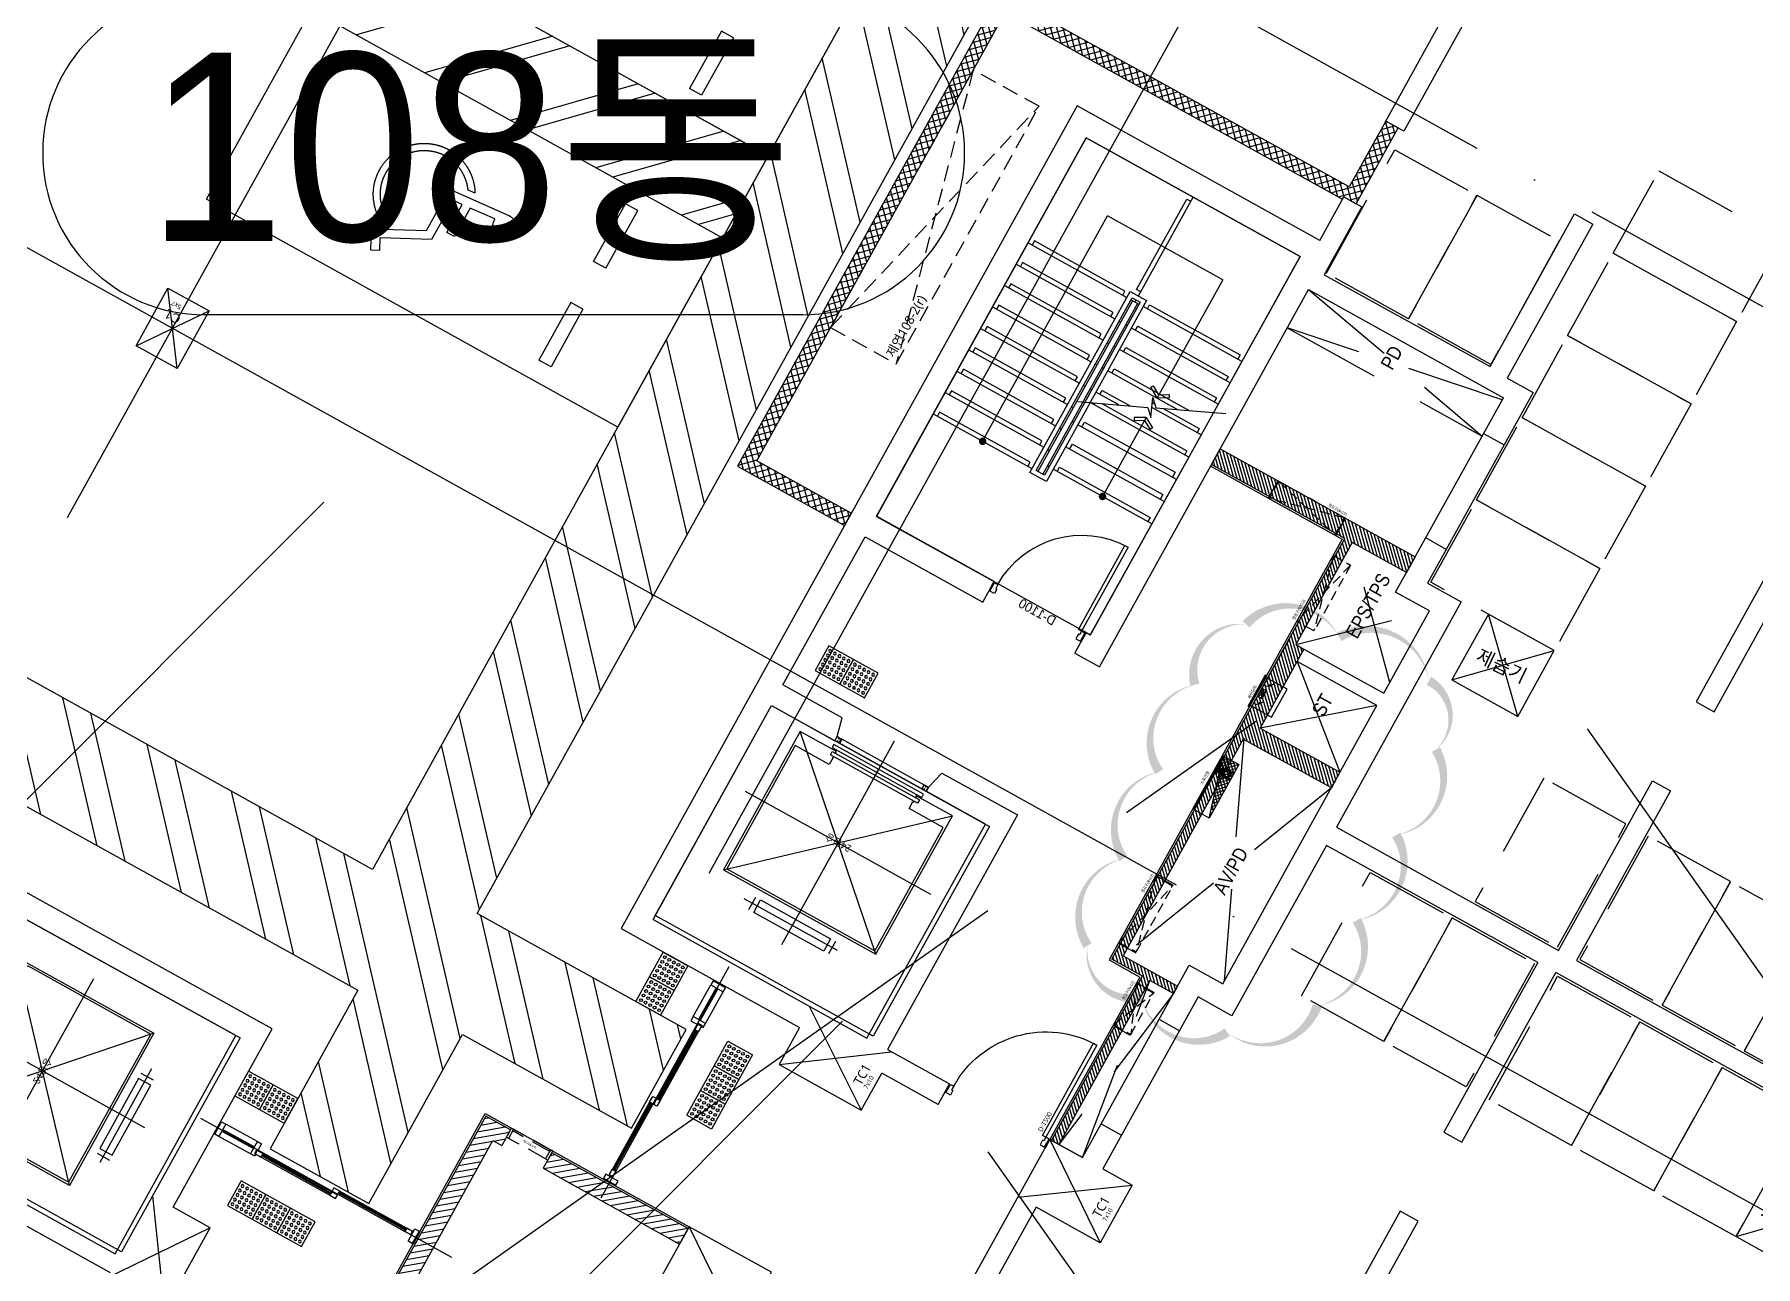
# Model space of a CAD drawing. Header units: millimetres. Extents: x -21000 to 567700, y 435000 to 850800.
# Drawn here: x 281135 to 299436, y 565838 to 578936 of the extents above; entities that cross this region are included whole.
import ezdxf
from ezdxf.enums import TextEntityAlignment as Align
from ezdxf.xclip import XClip

# ---------------------------------------------------------------- set-up
doc = ezdxf.new("R2010")
doc.units = ezdxf.units.MM
doc.header["$LTSCALE"] = 700
doc.header["$XCLIPFRAME"] = 2
for name, pattern in [('AB_Pbase$0$AB_Pbase$0$HID', [2.3, 1.5, -0.8]), ('AB_Pbase$0$CEN', [62, 60, -1, 0, -1]), ('AB_Pbase$0$CENTER2', [1.125, 0.75, -0.125, 0.125, -0.125]), ('AB_Pbase$0$HID', [2.3, 1.5, -0.8]), ('AB_Pbase$0$HIDDEN1', [0.375, 0.25, -0.125]), ('AB_Pbase$0$주차장기둥$0$CEN', [62, 60, -1, 0, -1]), ('AUDIT_D_190513103822-5', [2.3, 1.5, -0.8]), ('HIDDEN', [9.525, 6.35, -3.175])]:
    doc.linetypes.add(name, pattern=pattern)
doc.layers.get('0').update_dxf_attribs({"color": 2})
doc.layers.get('Defpoints').update_dxf_attribs({"color": 171})
for name, color, linetype, plot in [('2001 수정', 151, 'Continuous', False), ('AB_Pbase$0$@지하주차장제외할면적', 210, 'Continuous', False), ('AB_Pbase$0$AB_Pbase_지붕층_구조도void$0$DEF_TEXT', 221, 'Continuous', False), ('AB_Pbase$0$CON-108-B2F$0$DEFPOINT', 247, 'Continuous', False), ('AB_Pbase$0$Defponts', 161, 'Continuous', False), ('AB_Pbase$0$주차장기둥$0$DEFPOINT', 247, 'Continuous', False)]:
    doc.layers.add(name, color=color, linetype=linetype, plot=plot)
for name, color, linetype in [('AB_Pbase$0$AB_Pbase$0$2.제연덕트..', 15, 'Continuous'), ('AB_Pbase$0$AB_Pbase$0$4.H', 140, 'Continuous'), ('AB_Pbase$0$AB_Pbase$0$WIN1', 1, 'Continuous'), ('AB_Pbase$0$CEN', 1, 'AB_Pbase$0$CEN'), ('AB_Pbase$0$da-open hid', 8, 'AB_Pbase$0$HIDDEN1'), ('AB_Pbase$0$ELE4', 4, 'Continuous'), ('AB_Pbase$0$ELE6', 6, 'Continuous'), ('AB_Pbase$0$ELE8', 8, 'Continuous'), ('AB_Pbase$0$ELE9', 9, 'Continuous'), ('AB_Pbase$0$elev', 6, 'Continuous'), ('AB_Pbase$0$FIN', 6, 'Continuous'), ('AB_Pbase$0$HAT-BR', 5, 'Continuous'), ('AB_Pbase$0$LEAD', 7, 'Continuous'), ('AB_Pbase$0$void', 1, 'AB_Pbase$0$HID'), ('AB_Pbase$0$VOID2', 9, 'AB_Pbase$0$CENTER2'), ('AB_Pbase$0$W3', 6, 'Continuous'), ('AB_Pbase$0$WAL', 3, 'Continuous'), ('AB_Pbase$0$WID', 4, 'Continuous'), ('AB_Pbase$0$WIN', 4, 'Continuous'), ('AB_Pbase$0$WIN1', 1, 'Continuous'), ('AB_Pbase$0$경량벽체 세대창고', 4, 'HIDDEN'), ('AB_Pbase$0$경량벽체 세대창고 모듈', 4, 'HIDDEN'), ('AB_Pbase$0$설비사이즈', 4, 'AUDIT_D_190513103822-5'), ('AB_Pbase$0$점자블럭', 5, 'Continuous'), ('AB_Pbase$0$제습기(세대창고)', 6, 'Continuous'), ('AB_Pbase$0$주차-장애인', 8, 'Continuous'), ('AB_Pbase$0$주차장기둥$0$CEN_P', 244, 'AB_Pbase$0$주차장기둥$0$CEN'), ('MAK2', 7, 'Continuous'), ('TEX', 3, 'Continuous')]:
    doc.layers.add(name, color=color, linetype=linetype)
doc.styles.add('AB_Pbase$0$AB_Pbase$0$CO_106-1$0$돋움', font='', dxfattribs={"width": 0.9})
doc.styles.add('AB_Pbase$0$AB_Pbase_지붕층_구조도void$0$맑은 고딕', font='malgun.ttf')
doc.styles.add('AB_Pbase$0$CON-108-B2F$0$맑은고딕', font='malgun.ttf')
doc.styles.add('AB_Pbase$0$돋움', font='')
doc.styles.add('AB_Pbase$0$맑은 고딕', font='')
doc.styles.add('AB_Pbase$0$맑은고딕', font='malgun.ttf')
doc.styles.add('AB_Pbase$0$주차장기둥$0$맑은 고딕', font='')
doc.styles.add('울릉도L', font='')
doc.styles.get('AB_Pbase$0$AB_Pbase$0$CO_106-1$0$돋움').set_extended_font_data('Dotum')
doc.styles.get('AB_Pbase$0$돋움').set_extended_font_data('Dotum')
doc.styles.get('AB_Pbase$0$맑은 고딕').set_extended_font_data('Dotum')
doc.styles.get('AB_Pbase$0$주차장기둥$0$맑은 고딕').set_extended_font_data('Dotum')
doc.styles.get('울릉도L').set_extended_font_data('Dotum')

# ---------------------------------------------------------------- blocks, each defined once
blk = doc.blocks.new('동번호0611')
at = {"layer": 'TEX', "color": 1, "ltscale": 600}
blk.add_line((200777, -135040), (194416, -135040), dxfattribs=at)
for centre, start, end in [((194416, -133319), 90, 270), ((200777, -133319), 270, 90)]:
    blk.add_arc(centre, 1721, start, end, dxfattribs=at)
at = {"layer": 'TEX', "ltscale": 600, "style": '울릉도L'}
blk.add_text('108동', height=2000, dxfattribs=at).set_placement((197246, -133289), align=Align.MIDDLE)
blk = doc.blocks.new('AB_Pbase$0$Door_s_1300', base_point=(595997, -11083))
at = {"layer": 'AB_Pbase$0$Defponts'}
for p, q in [((595987, -11083), (595987, -10983)), ((597207, -11083), (597207, -10983))]:
    blk.add_line(p, q, dxfattribs=at)
at = {"layer": 'AB_Pbase$0$WIN'}
for points in [[(596037, -10983), (596077, -10983), (596077, -9863), (596037, -9863)], [(596052, -11028), (596052, -11083), (595997, -11083), (595997, -10983), (596037, -10983), (596037, -11028)], [(597142, -11028), (597142, -11083), (597197, -11083), (597197, -10983), (597157, -10983), (597157, -11028)]]:
    blk.add_lwpolyline(points, close=True, dxfattribs=at)
at = {"layer": 'AB_Pbase$0$WIN1'}
blk.add_arc((596037, -10983), 1120, 0, 90, dxfattribs=at)
at = {"layer": 'AB_Pbase$0$Defponts', "style": 'AB_Pbase$0$돋움'}
blk.add_text('D-1200', height=50, rotation=90, dxfattribs=at).set_placement((596124, -10844), align=Align.MIDDLE)
blk = doc.blocks.new('AB_Pbase$0$점자블럭')
at = {"layer": 'AB_Pbase$0$점자블럭', "extrusion": (0, 0, -1)}
blk.add_lwpolyline([(0, 0), (300, 0), (300, 300), (0, 300)], close=True, dxfattribs=at)
at = {"layer": 'AB_Pbase$0$점자블럭', "color": 250}
for centre in [(-260, 260), (-260, 205), (-205, 260), (-205, 205), (-150, 260), (-150, 205), (-95, 260), (-95, 205), (-40, 260), (-40, 205), (-260, 150), (-260, 95), (-260, 40), (-205, 150), (-205, 95), (-205, 40), (-150, 150), (-150, 95), (-150, 40), (-95, 150), (-95, 95), (-95, 40), (-40, 150), (-40, 95), (-40, 40)]:
    blk.add_circle(centre, 15, dxfattribs=at)
blk = doc.blocks.new('AB_Pbase$0$자동문 24', base_point=(261519, 88963))
at = {"layer": 'AB_Pbase$0$Defponts'}
for p, q in [((259617, 88218), (259617, 88068)), ((262037, 88218), (262037, 88068)), ((262037, 88218), (262037, 88068))]:
    blk.add_line(p, q, dxfattribs=at)
at = {"layer": 'AB_Pbase$0$ELE9'}
for p, q in [((260062, 88218), (259677, 88218)), ((260062, 88068), (259677, 88068)), ((260177, 88133), (261012, 88133)), ((260177, 88093), (261012, 88093)), ((261082, 88183), (261897, 88183)), ((261082, 88143), (261897, 88143))]:
    blk.add_line(p, q, dxfattribs=at)
at = {"layer": 'AB_Pbase$0$WIN'}
for p, q in [((259677, 88153), (260062, 88153)), ((259677, 88133), (260062, 88133)), ((261012, 88119), (260177, 88119)), ((261012, 88107), (260177, 88107)), ((261012, 88106), (261012, 88125)), ((261082, 88151), (261082, 88170)), ((261897, 88169), (261082, 88169)), ((261897, 88157), (261082, 88157)), ((261897, 88151), (261897, 88170))]:
    blk.add_line(p, q, dxfattribs=at)
for points in [[(259677, 88068), (259627, 88068), (259627, 88218), (259677, 88218)], [(260112, 88138), (260097, 88138), (260097, 88088), (260112, 88088), (260112, 88068), (260062, 88068), (260062, 88218), (260112, 88218)], [(261977, 88218), (262027, 88218), (262027, 88068), (261977, 88068)], [(261012, 88093), (261082, 88093), (261082, 88133), (261012, 88133)], [(261897, 88143), (261967, 88143), (261967, 88183), (261897, 88183)]]:
    blk.add_lwpolyline(points, close=True, dxfattribs=at)
for points in [[(260177, 88093), (260177, 88133), (260107, 88133), (260107, 88093), (260177, 88093)], [(261082, 88143), (261082, 88183), (261012, 88183), (261012, 88143), (261082, 88143)]]:
    blk.add_lwpolyline(points, dxfattribs=at)
at = {"layer": 'AB_Pbase$0$점자블럭', "xscale": -1.000000000000001, "rotation": 179.9999999831855}
for p in [(259917, 88828), (260217, 88828), (260412, 87768), (260712, 87768), (261012, 87768)]:
    blk.add_blockref('AB_Pbase$0$점자블럭', p, dxfattribs=at)
blk = doc.blocks.new('AB_Pbase$0$CON-108-B2F')
for p, q in [((250, -250), (250, 9750)), ((-2850, 2850), (-2850, 0)), ((-2600, 0), (-2600, 2600)), ((0, 2600), (0, 0)), ((0, 0), (-2600, 0)), ((12980, -2980), (2980, -2980)), ((2980, -2980), (2980, -5150)), ((12980, -5930), (12980, -2980)), ((3230, -3230), (3230, -5830)), ((3230, -3230), (5830, -3230)), ((5830, -3230), (5830, -4000)), ((6080, -3950), (6080, -3230)), ((6080, -3230), (7880, -3230)), ((7880, -3230), (7880, -4660)), ((8130, -3230), (12730, -3230)), ((8130, -4660), (8130, -3230)), ((12730, -3230), (12730, -5830)), ((5830, -4000), (5880, -4000)), ((5880, -4000), (6080, -3950)), ((7880, -4660), (8130, -4660)), ((5830, -5830), (5830, -5110)), ((5830, -5110), (5880, -5110)), ((5880, -5110), (6080, -5160)), ((6080, -5160), (6080, -6080)), ((3230, -5830), (5830, -5830)), ((7880, -5780), (7880, -6080)), ((7880, -5780), (8130, -5780)), ((8130, -5780), (8130, -5830)), ((12730, -5830), (8130, -5830)), ((12980, -5930), (13510, -5930)), ((13510, -5930), (13510, -6150)), ((2980, -6835), (2980, -6150)), ((6080, -6080), (3230, -6080)), ((3230, -6080), (3230, -6835)), ((7880, -6080), (12465, -6080)), ((12465, -6080), (12465, -8450)), ((13510, -6150), (12685, -6150)), ((12685, -6150), (12685, -8165)), ((2980, -6835), (3230, -6835)), ((8950, -8860), (8950, -7890)), ((8950, -7890), (9100, -7890)), ((9100, -7890), (9100, -8860)), ((1190, -8055), (3230, -8055)), ((3230, -8450), (3230, -8055)), ((12685, -8165), (14540, -8165)), ((14540, -8165), (14540, -8385)), ((2530, -8275), (1190, -8275)), ((14540, -8385), (12665, -8385)), ((12665, -8385), (12665, -8700)), ((3230, -8450), (5570, -8450)), ((5570, -8450), (5570, -8860)), ((10100, -8860), (10100, -8450)), ((10100, -8450), (12465, -8450)), ((5320, -9110), (5320, -8700)), ((12665, -8700), (10350, -8700)), ((10350, -8700), (10350, -9110)), ((5570, -8860), (8950, -8860)), ((9100, -8860), (10100, -8860)), ((7390, -9110), (5320, -9110)), ((7390, -11680), (7390, -9110)), ((7610, -9110), (7610, -11810)), ((10350, -9110), (7610, -9110)), ((7390, -11680), (5330, -11680)), ((5330, -11680), (5330, -11900)), ((7610, -11810), (9670, -11810)), ((9670, -11810), (9670, -12030)), ((5330, -11900), (7390, -11900)), ((7390, -15960), (7390, -11900)), ((7610, -12030), (7610, -15960)), ((9670, -12030), (7610, -12030))]:
    blk.add_line(p, q)
at = {"color": 4}
blk.add_line((3230, -8055), (3230, -8450), dxfattribs=at)
for points in [[(-3565, -250), (-2920, -250), (-2920, -700), (-1920, -700), (-1920, -250), (250, -250)], [(2980, -5150), (2530, -5150), (2530, -6150), (2980, -6150)], [(5320, -8700), (3230, -8700), (3230, -9055), (2530, -9055), (2530, -8275)]]:
    blk.add_lwpolyline(points)
for points in [[(-140, -5150), (-140, -6150), (560, -6150), (560, -5150)], [(14430, -5930), (15780, -5930), (15780, -6150), (14430, -6150)], [(4370, -11680), (2490, -11680), (2490, -11900), (4370, -11900)], [(10630, -12030), (12510, -12030), (12510, -11810), (10630, -11810)]]:
    blk.add_lwpolyline(points, close=True)
at = {"layer": 'AB_Pbase$0$CON-108-B2F$0$DEFPOINT', "color": 190}
for p, q in [((-1920, 0), (-2920, -700)), ((-1920, -700), (-2920, 0)), ((560, -5150), (-140, -6150)), ((3230, -5130), (2530, -6150)), ((2530, -5150), (3230, -6130)), ((2530, -8055), (3230, -9055)), ((3230, -8055), (2530, -9055)), ((3640, -8450), (3640, -8700)), ((4910, -8450), (4910, -8700)), ((10760, -8700), (10760, -8450)), ((12030, -8450), (12030, -8700))]:
    blk.add_line(p, q, dxfattribs=at)
at = {"layer": 'AB_Pbase$0$CON-108-B2F$0$DEFPOINT', "color": 6, "style": 'AB_Pbase$0$CON-108-B2F$0$맑은고딕'}
for s, height, p in [('TC1', 100, (2753, -6024, 0)), ('7x10', 50, (2753, -6100, 0)), ('TC1', 100, (2753, -8929, 0)), ('7x10', 50, (2753, -9005, 0))]:
    blk.add_text(s, height=height, rotation=360, dxfattribs=at).set_placement(p)
blk = doc.blocks.new('AB_Pbase$0$CON-108-B1F')
at = {"rotation": 359.9999999999997}
blk.add_blockref('AB_Pbase$0$CON-108-B2F', (0, 0), dxfattribs=at)
blk = doc.blocks.new('AB_Pbase$0$지하1층 동골조')
at = {"rotation": 60.99999813639858}
blk.add_blockref('AB_Pbase$0$CON-108-B1F', (136377, -71696), dxfattribs=at)
blk = doc.blocks.new('AB_Pbase$0$세대창고')
at = {"layer": 'AB_Pbase$0$경량벽체 세대창고', "ltscale": 0.2}
blk.add_lwpolyline([(-290837, 78445), (-291837, 78445), (-291837, 79945), (-290837, 79945)], close=True, dxfattribs=at)
blk = doc.blocks.new('AB_Pbase$0$제습기(세대창고)')
at = {"layer": 'AB_Pbase$0$제습기(세대창고)', "color": 6, "ltscale": 0.2}
for p, q in [((0, 0), (800, 800)), ((0, 800), (800, 0))]:
    blk.add_line(p, q, dxfattribs=at)
blk.add_lwpolyline([(0, 0), (800, 0), (800, 800), (0, 800)], close=True, dxfattribs=at)
at = {"layer": 'AB_Pbase$0$Defponts', "ltscale": 0.2, "style": 'AB_Pbase$0$돋움'}
blk.add_text('제습기', height=150, rotation=273.209, dxfattribs=at).set_placement((298, 688))
blk = doc.blocks.new('AB_Pbase$0$0228_REV.')
at = {"layer": 'AB_Pbase$0$경량벽체 세대창고 모듈'}
for p, rotation in [((282614, 680405), 150.9999981368451), ((712685, 686183), 60.99999813684537), ((283488, 679920), 150.9999981368451), ((712200, 685309), 60.99999813684537), ((711715, 684434), 60.99999813684537), ((711230, 683560), 60.99999813684537), ((710746, 682685), 60.99999813684537), ((715180, 251706), 331.0000000375007), ((716055, 251222), 331.0000000375007), ((717175, 250601), 331.0000000375007), ((718049, 250116), 331.0000000375007), ((718924, 249631), 331.0000000375007)]:
    blk.add_blockref('AB_Pbase$0$세대창고', p, dxfattribs=dict(at, rotation=rotation))
at = {"layer": 'AB_Pbase$0$경량벽체 세대창고 모듈', "xscale": -1.000000000000001, "rotation": 150.9999962353246}
for p in [(793816, 391238), (794927, 390623), (795802, 390138), (796676, 389653)]:
    blk.add_blockref('AB_Pbase$0$세대창고', p, dxfattribs=at)
at = {"layer": 'AB_Pbase$0$제습기(세대창고)', "color": 6, "rotation": 60.99999825322722}
for p in [(500262, 464770), (503283, 458854)]:
    blk.add_blockref('AB_Pbase$0$제습기(세대창고)', p, dxfattribs=at)
blk = doc.blocks.new('AB_Pbase$0$주차장기둥$0$cen 2bl 지하')
at = {"layer": 'AB_Pbase$0$주차장기둥$0$CEN_P', "color": 5}
for p, q in [((-9586, 66583), (-9586, 259250)), ((-1786, 66583), (-1786, 259221)), ((-127186, 77283), (119274, 77283)), ((-39386, 68883), (119274, 68883))]:
    blk.add_line(p, q, dxfattribs=at)
at = {"layer": 'AB_Pbase$0$주차장기둥$0$CEN_P'}
for p, q in [((26943, 62158), (5637, 72455)), ((23549, 55135), (2243, 65433))]:
    blk.add_line(p, q, dxfattribs=at)
at = {"layer": 'AB_Pbase$0$주차장기둥$0$CEN_P', "color": 54}
for p, q in [((-7282, 68047), (-27092, -973)), ((216, 65895), (-19595, -3125))]:
    blk.add_line(p, q, dxfattribs=at)
blk = doc.blocks.new('AB_Pbase$0$주차장기둥$0$p기둥 5x7')
blk.add_lwpolyline([(-250, 350), (250, 350), (250, -350), (-250, -350)], close=True)
at = {"layer": 'AB_Pbase$0$주차장기둥$0$DEFPOINT'}
for p, q in [((250, 350), (-250, -350)), ((-250, 350), (250, -350))]:
    blk.add_line(p, q, dxfattribs=at)
at = {"layer": 'AB_Pbase$0$주차장기둥$0$DEFPOINT', "color": 6, "style": 'AB_Pbase$0$주차장기둥$0$맑은 고딕'}
for s, height, p in [('C1', 100, (-24, -160)), ('5x7', 50, (29, -259))]:
    blk.add_text(s, height=height, rotation=0, dxfattribs=at).set_placement(p)
blk = doc.blocks.new('AB_Pbase$0$주차장기둥')
for name, p, rotation in [('AB_Pbase$0$주차장기둥$0$cen 2bl 지하', (36992, -11667), 1.99999810188403), ('AB_Pbase$0$주차장기둥$0$p기둥 5x7', (25008, 56840), 181.9999981018817)]:
    blk.add_blockref(name, p, dxfattribs=dict(rotation=rotation))
blk = doc.blocks.new('AB_Pbase$0$설비점검 500')
at = {"layer": 'AB_Pbase$0$설비사이즈', "ltscale": 0.2}
for p, q in [((25, 110), (475, 110)), ((25, 0), (475, 0))]:
    blk.add_line(p, q, dxfattribs=at)
at = {"layer": 'AB_Pbase$0$설비사이즈', "ltscale": 0.4}
for points in [[(25, 110), (0, 110), (0, 0), (25, 0)], [(475, 110), (500, 110), (500, 0), (475, 0)]]:
    blk.add_lwpolyline(points, close=True, dxfattribs=at)
at = {"layer": 'AB_Pbase$0$설비사이즈', "ltscale": 0.2}
blk.add_lwpolyline([(25, 20), (475, 20), (475, 0), (25, 0)], close=True, dxfattribs=at)
at = {"layer": 'Defpoints', "style": 'AB_Pbase$0$맑은고딕'}
blk.add_text('조적점검 500', height=21, dxfattribs=at).set_placement((249, 56), align=Align.MIDDLE_CENTER)
blk = doc.blocks.new('AB_Pbase$0$AB_Pbase_지붕층_구조도void')
for p, q in [((241737, -158492), (240919, -161618)), ((240220, -161230), (242437, -158880))]:
    blk.add_line(p, q)
blk.add_lwpolyline([(240919, -161618), (242437, -158880), (241737, -158492), (240220, -161230)], close=True)
at = {"layer": 'AB_Pbase$0$AB_Pbase_지붕층_구조도void$0$DEF_TEXT', "style": 'AB_Pbase$0$AB_Pbase_지붕층_구조도void$0$맑은 고딕'}
blk.add_text('제연108-2(r)', height=100, rotation=61, dxfattribs=at).set_placement((240891, -161557))
blk = doc.blocks.new('AB_Pbase$0$C2FA95CCC')
at = {"layer": 'AB_Pbase$0$주차-장애인'}
for p, q in [((2592, 5000), (2300, 4708)), ((2800, 5000), (2300, 4500)), ((3300, 4668), (2300, 3668)), ((3300, 4460), (2300, 3460)), ((3300, 3628), (2300, 2628)), ((3300, 3421), (2300, 2421)), ((1272, 2788), (1303, 2785)), ((1303, 2785), (1278, 2500)), ((1347, 2209), (1407, 2898)), ((3300, 2589), (2300, 1589)), ((1278, 2500), (930, 2500)), ((930, 2500), (930, 2407)), ((930, 2407), (1270, 2407)), ((1270, 2407), (1261, 2303)), ((1435, 2381), (1442, 2466)), ((3300, 2381), (2300, 1381)), ((785, 2303), (536, 1815)), ((577, 1689), (842, 2209)), ((1261, 2303), (785, 2303)), ((842, 2209), (1347, 2209)), ((415, 1877), (373, 1793)), ((415, 1877), (536, 1815)), ((679, 1768), (725, 1857)), ((373, 1793), (577, 1689)), ((3300, 1549), (2300, 549)), ((3300, 1341), (2300, 341)), ((3300, 509), (2791, 0)), ((3300, 301), (2999, 0))]:
    blk.add_line(p, q, dxfattribs=at)
at = {"layer": 'AB_Pbase$0$주차-장애인', "color": 6}
for p, q in [((2300, 0), (2300, 5000)), ((918, 4069), (218, 4069)), ((218, 4069), (218, 3922)), ((918, 4069), (918, 3922)), ((1418, 4069), (2118, 4069)), ((1418, 4069), (1418, 3922)), ((2118, 4069), (2118, 3922)), ((918, 3922), (218, 3922)), ((1418, 3922), (2118, 3922))]:
    blk.add_line(p, q, dxfattribs=at)
blk.add_lwpolyline([(3300, 0), (3300, 0), (3300, 5000), (0, 5000), (0, 0), (3300, 0)], dxfattribs=at)
at = {"layer": 'AB_Pbase$0$주차-장애인'}
for centre, radius, start, end in [((1286, 2908), 121, 355, 265), ((1168, 2000), 541, 205.4276, 59.4924), ((1168, 2000), 466, 197.9259, 55)]:
    blk.add_arc(centre, radius, start, end, dxfattribs=at)
blk = doc.blocks.new('AB_Pbase$0$pppaaa_1_1')
at = {"layer": 'AB_Pbase$0$주차-장애인', "ltscale": 600, "xscale": -1, "rotation": 240.9999951356511}
for p in [(284564, 580071), (282964, 577185)]:
    blk.add_blockref('AB_Pbase$0$C2FA95CCC', p, dxfattribs=at)
blk = doc.blocks.new('AB_Pbase$0$arrow1')
for p, q in [((0, 0), (0.286, 0.501)), ((0, 0), (0.286, -0.501)), ((0.165, 0), (0.41, 0.429)), ((0.165, 0), (0.41, -0.429)), ((0.286, 0.501), (0.41, 0.43)), ((0.286, -0.501), (0.41, -0.43))]:
    blk.add_line(p, q)
blk = doc.blocks.new('AB_Pbase$0$stair-지하1층')
at = {"layer": 'AB_Pbase$0$ELE4'}
for p, q in [((-3355, 2600), (-3355, 1400)), ((-3095, 2600), (-3095, 1400)), ((-2835, 2600), (-2835, 1400)), ((-2575, 2600), (-2575, 1400)), ((-2315, 2600), (-2315, 1400)), ((-2055, 2600), (-2055, 1400)), ((-1795, 2600), (-1795, 1400)), ((-1535, 2600), (-1535, 1400)), ((-1275, 2600), (-1275, 1400)), ((-1275, 1330), (-3350, 1330)), ((-3095, 1350), (-3095, 1330)), ((-2835, 1350), (-2835, 1330)), ((-2575, 1350), (-2575, 1330)), ((-2315, 1350), (-2315, 1330)), ((-2055, 1350), (-2055, 1330)), ((-1795, 1350), (-1795, 1330)), ((-1535, 1350), (-1535, 1330)), ((-1275, 1250), (-1275, 1350)), ((-1275, 1300), (-1250, 1300)), ((-1200, 1300), (0, 1300)), ((-1275, 1270), (-3350, 1270)), ((-3250, 1250), (-3250, 1270)), ((-3250, 0), (-3250, 1200)), ((-2980, 1250), (-2980, 1270)), ((-2980, 0), (-2980, 1200)), ((-2710, 1250), (-2710, 1270)), ((-2710, 0), (-2710, 1200)), ((-2440, 0), (-2440, 1200)), ((-2315, 1250), (-2315, 1270)), ((-2315, 920), (-2315, 1200)), ((-2055, 1250), (-2055, 1270)), ((-2055, 347), (-2055, 1200)), ((-1795, 1250), (-1795, 1270)), ((-1795, 0), (-1795, 1200)), ((-1535, 1250), (-1535, 1270)), ((-1535, 0), (-1535, 1200)), ((-1275, 0), (-1275, 1200)), ((-2170, 0), (-2170, 600))]:
    blk.add_line(p, q, dxfattribs=at)
at = {"layer": 'AB_Pbase$0$ELE6'}
for points in [[(-3355, 1450), (-3305, 1450), (-3305, 2550), (-3355, 2550)], [(-3095, 1450), (-3045, 1450), (-3045, 2550), (-3095, 2550)], [(-2835, 1450), (-2785, 1450), (-2785, 2550), (-2835, 2550)], [(-2575, 1450), (-2525, 1450), (-2525, 2550), (-2575, 2550)], [(-2315, 1450), (-2265, 1450), (-2265, 2550), (-2315, 2550)], [(-2055, 1450), (-2005, 1450), (-2005, 2550), (-2055, 2550)], [(-1795, 1450), (-1745, 1450), (-1745, 2550), (-1795, 2550)], [(-1535, 1450), (-1485, 1450), (-1485, 2550), (-1535, 2550)], [(-1275, 1450), (-1225, 1450), (-1225, 2550), (-1275, 2550)], [(-1150, 1300), (-1150, 1350), (-50, 1350), (-50, 1300)], [(-3250, 1150), (-3200, 1150), (-3200, 50), (-3250, 50)], [(-2980, 1150), (-2920, 1150), (-2920, 50), (-2980, 50)], [(-2710, 1150), (-2650, 1150), (-2650, 50), (-2710, 50)], [(-2440, 1150), (-2419, 1150)], [(-2315, 1150), (-2265, 1150), (-2265, 809)], [(-2055, 1150), (-2005, 1150), (-2005, 236)], [(-1795, 1150), (-1745, 1150), (-1745, 50), (-1795, 50)], [(-1535, 1150), (-1485, 1150), (-1485, 50), (-1535, 50)], [(-1275, 1150), (-1225, 1150), (-1225, 50), (-1275, 50)], [(-2390, 1085), (-2390, 50), (-2440, 50)], [(-2120, 621), (-2120, 594)], [(-2120, 491), (-2120, 50), (-2170, 50)]]:
    blk.add_lwpolyline(points, dxfattribs=at)
for points in [[(-1200, 1200), (-3400, 1200), (-3400, 1400), (-1200, 1400)], [(-1250, 1250), (-3350, 1250), (-3350, 1350), (-1250, 1350)]]:
    blk.add_lwpolyline(points, close=True, dxfattribs=at)
at = {"layer": 'AB_Pbase$0$LEAD'}
for p, q in [((-3355, 2000), (-615, 2000)), ((-615, 600), (-615, 2000)), ((-2290, 600), (-3250, 600)), ((-615, 600), (-2050, 600))]:
    blk.add_line(p, q, dxfattribs=at)
at = {"layer": 'AB_Pbase$0$LEAD', "const_width": 39.5}
for points in [[(-3355, 1980, -1), (-3355, 2020, -1)], [(-3250, 580, -1), (-3250, 620, -1)]]:
    blk.add_lwpolyline(points, format="xyb", close=True, dxfattribs=at)
at = {"layer": 'AB_Pbase$0$LEAD'}
blk.add_lwpolyline([(-2496, 1320), (-2188, 638), (-2268, 558), (-2072, 642), (-2152, 562), (-1844, -120)], dxfattribs=at)
at = {"layer": 'Defpoints'}
blk.add_lwpolyline([(-4600, 2600), (-4600, 0), (0, 0), (0, 2600)], close=True, dxfattribs=at)
at = {"layer": 'AB_Pbase$0$LEAD', "xscale": 225, "yscale": 225, "zscale": 225, "rotation": 180.0000000066403}
blk.add_blockref('AB_Pbase$0$arrow1', (-2290, 600), dxfattribs=at)
at = {"layer": 'AB_Pbase$0$LEAD', "extrusion": (0, 0, -1), "xscale": 225, "yscale": 225, "zscale": -225, "rotation": 179.9999999933595}
blk.add_blockref('AB_Pbase$0$arrow1', (2050, 600), dxfattribs=at)
blk = doc.blocks.new('AB_Pbase$0$장애인주차구획통로_1')
at = {"layer": 'AB_Pbase$0$주차-장애인'}
h = blk.add_hatch(dxfattribs=at)
h.set_pattern_fill('ANSI32', color=256, scale=80, angle=58)
h.set_pattern_definition([(103, (-28406.3, -694336.9), (-742.47, -171.4127), []), (103, (-28216, -694032.3), (-742.47, -171.4127), [])])
h.paths.add_polyline_path([(259078, -127027), (259659, -125977), (257437, -124746), (268913, -104043), (267863, -103461), (256325, -124277), (248252, -119802), (247670, -120852), (256168, -125562), (255235, -127246), (256284, -127827), (257280, -126031)])
at = {"layer": 'AB_Pbase$0$주차-장애인', "color": 6, "elevation": 0}
blk.add_lwpolyline([(259078, -127027), (259659, -125977), (257437, -124746), (268913, -104043), (267863, -103461), (256325, -124277), (248252, -119802), (247670, -120852), (256168, -125562), (255235, -127246), (256284, -127827), (257280, -126031), (259078, -127027)], dxfattribs=at)
blk = doc.blocks.new('AB_Pbase$0$ELEV-24', base_point=(816331, 389936))
at = {"layer": 'AB_Pbase$0$Defponts'}
blk.add_lwpolyline([(817656, 392486), (817656, 389936), (815006, 389936), (815006, 392486)], close=True, dxfattribs=at)
at = {"layer": 'AB_Pbase$0$elev'}
for p, q in [((816331, 391553), (816331, 392794)), ((815406, 390712), (817256, 392394)), ((817256, 390712), (815406, 392394)), ((815801, 392536), (815776, 392536)), ((815801, 392486), (815776, 392486)), ((816831, 392536), (815831, 392536)), ((816831, 392486), (815831, 392486)), ((816331, 392407), (816331, 392447)), ((816861, 392536), (816886, 392536)), ((816861, 392486), (816886, 392486)), ((816331, 392332), (816331, 392372)), ((816331, 391553), (815206, 391553)), ((816331, 391553), (816331, 390312)), ((816331, 391553), (817456, 391553)), ((816881, 390547), (815746, 390547)), ((815846, 390472), (815846, 390622)), ((816816, 390622), (816816, 390472))]:
    blk.add_line(p, q, dxfattribs=at)
for points in [[(815836, 392382), (815846, 392382), (815846, 392394), (815406, 392394), (815406, 390712), (817256, 390712), (817256, 392394), (816816, 392394), (816816, 392382), (816826, 392382), (816816, 392382)], [(815836, 392322), (815846, 392322), (815846, 392237), (815431, 392237), (815431, 390737), (817231, 390737), (817231, 392237), (816816, 392237), (816816, 392322), (816826, 392322)]]:
    blk.add_lwpolyline(points, dxfattribs=at)
for points in [[(815786, 392407), (816876, 392407), (816876, 392447), (815786, 392447)], [(815804, 392489), (815828, 392489), (815828, 392533), (815804, 392533), (815804, 392521), (815801, 392521), (815801, 392536), (815831, 392536), (815831, 392486), (815801, 392486), (815801, 392501), (815804, 392501)], [(816858, 392489), (816834, 392489), (816834, 392533), (816858, 392533), (816858, 392521), (816861, 392521), (816861, 392536), (816831, 392536), (816831, 392486), (816861, 392486), (816861, 392501), (816858, 392501)], [(816866, 392372), (816866, 392332), (815806, 392332), (815806, 392372)], [(815906, 390472), (815906, 390622), (816756, 390622), (816756, 390472)]]:
    blk.add_lwpolyline(points, close=True, dxfattribs=at)
at = {"layer": 'Defpoints'}
for p, q in [((815776, 392536), (815726, 392736)), ((816886, 392536), (816936, 392736)), ((815776, 392486), (815776, 392536)), ((816886, 392536), (816886, 392486))]:
    blk.add_line(p, q, dxfattribs=at)
at = {"layer": 'AB_Pbase$0$Defponts', "style": 'AB_Pbase$0$돋움'}
blk.add_text('24인승', height=75, rotation=180, dxfattribs=at).set_placement((816331, 391553), align=Align.MIDDLE)
blk = doc.blocks.new('AB_Pbase$0$Door_s_1100')
at = {"layer": 'AB_Pbase$0$Defponts'}
for p, q in [((-10, 0), (-10, 100)), ((1110, 0), (1110, 100))]:
    blk.add_line(p, q, dxfattribs=at)
at = {"layer": 'AB_Pbase$0$WIN'}
for points in [[(40, 100), (80, 100), (80, 1120), (40, 1120)], [(55, 55), (55, 0), (0, 0), (0, 100), (40, 100), (40, 55)], [(1045, 55), (1045, 0), (1100, 0), (1100, 100), (1060, 100), (1060, 55)]]:
    blk.add_lwpolyline(points, close=True, dxfattribs=at)
at = {"layer": 'AB_Pbase$0$WIN1'}
blk.add_arc((40, 100), 1020, 0, 90, dxfattribs=at)
at = {"layer": 'AB_Pbase$0$Defponts', "style": 'AB_Pbase$0$돋움'}
blk.add_text('D-1100', height=100, dxfattribs=at).set_placement((550, 50), align=Align.MIDDLE)
blk = doc.blocks.new('AB_Pbase$0$co-108-1_b1_B1')
at = {"layer": 'AB_Pbase$0$HAT-BR'}
h = blk.add_hatch(dxfattribs=at)
h.set_pattern_fill('ANSI31', color=256, scale=10, angle=6e-13)
h.paths.add_polyline_path([(0, 4450), (-1000, 4450), (-1000, 4450), (-2355, 4450), (-2370, 4260), (-1710, 4260), (-1710, 3020), (-1810, 3020), (-1810, 2060), (-2780, 2060), (-2780, 1870), (-1710, 1870), (-1710, -765), (-2370, -765), (-2370, -855), (-2070, -855), (-2070, -2850), (-1980, -2850), (-1980, -855), (-1620, -855), (-1620, 4260), (0, 4260)])
at = {"layer": 'AB_Pbase$0$void'}
for p, q in [((-2370, 5885), (0, 6385)), ((-2370, 6385), (0, 5885)), ((0, 5885), (-2370, 5885)), ((-1710, 4260), (-2780, 3020)), ((-2573, 4020), (-1710, 3020)), ((-1710, -765), (-2780, 1870)), ((-2686, -510), (-1710, 1870)), ((-2070, -855), (-2370, -2850)), ((-2070, -2850), (-2370, -855))]:
    blk.add_line(p, q, dxfattribs=at)
at = {"layer": 'AB_Pbase$0$VOID2', "ltscale": 3}
for p, q in [((-1810, 2870), (-2780, 2060)), ((-2780, 2870), (-1810, 2060))]:
    blk.add_line(p, q, dxfattribs=at)
at = {"layer": 'AB_Pbase$0$W3'}
for p, q in [((-1600, -875), (-1600, 4240)), ((-1600, 4240), (0, 4240)), ((-1960, -875), (-1960, -2850)), ((-1960, -875), (-1600, -875))]:
    blk.add_line(p, q, dxfattribs=at)
at = {"layer": 'AB_Pbase$0$WAL'}
for p, q in [((-2370, 4450), (-1000, 4450)), ((-1000, 4450), (0, 4450)), ((-1000, 4450), (-1000, 4450)), ((-2370, 4260), (-1710, 4260)), ((-1710, 3020), (-1710, 4260)), ((-1620, -855), (-1620, 4260)), ((-1620, 4260), (0, 4260)), ((-1810, 3020), (-1710, 3020)), ((-1810, 2060), (-1810, 2870)), ((-2780, 2060), (-1810, 2060)), ((-2780, 1870), (-1710, 1870)), ((-1710, -765), (-1710, 1870)), ((-2370, -765), (-1710, -765)), ((-2370, -855), (-2070, -855)), ((-2070, -855), (-2070, -2850)), ((-1980, -855), (-1980, -2850)), ((-1980, -855), (-1620, -855))]:
    blk.add_line(p, q, dxfattribs=at)
at = {"rotation": 1.8521708447e-06}
for p in [(2430, 300), (2730, 300)]:
    blk.add_blockref('AB_Pbase$0$점자블럭', p, dxfattribs=at)
at = {"xscale": -1, "rotation": 359.9999999999986}
blk.add_blockref('AB_Pbase$0$ELEV-24', (1525, -2800), dxfattribs=at)
at = {"layer": 'AB_Pbase$0$WID', "extrusion": (0, 0, -1), "xscale": -1.000000000000001, "zscale": -1.000000000000001, "rotation": 359.9999999999686}
blk.add_blockref('AB_Pbase$0$Door_s_1100', (-310, 1950), dxfattribs=at)
at = {"layer": 'AB_Pbase$0$Defponts', "style": 'AB_Pbase$0$돋움', "width": 0.9}
for s, p in [('PD', (-1204, 6114)), ('EPS/TPS', (-2179, 3590)), ('ST', (-2270, 2402)), ('AV/PD', (-2227, 580))]:
    blk.add_text(s, height=150, rotation=270, dxfattribs=at).set_placement(p, align=Align.MIDDLE)
blk = doc.blocks.new('AB_Pbase$0$co-108-2_b1_B1')
at = {"layer": 'AB_Pbase$0$HAT-BR'}
h = blk.add_hatch(dxfattribs=at)
h.set_pattern_fill('ANSI31', color=256, scale=10)
h.set_pattern_definition([(45, (-642256.19, -21623.256), (-22.4506403, 22.4506403), [])])
h.paths.add_polyline_path([(-2655, -1620), (2460, -1620), (2460, 0), (2650, 0), (2650, -2370), (2460, -2370), (2460, -1710), (1220, -1710), (1220, -1810), (260, -1810), (260, -2780), (70, -2780), (70, -1710), (-2565, -1710), (-2565, -2370), (-2655, -2370), (-2655, -2085), (-4650, -2085), (-4650, -1995), (-2655, -1995)])
at = {"layer": 'AB_Pbase$0$FIN'}
blk.add_line((-2675, -1975), (-4650, -1975), dxfattribs=at)
at = {"layer": 'AB_Pbase$0$void'}
for p, q in [((4585, 0), (4120, -2370)), ((4560, -2370), (4120, 0)), ((4120, 0), (4120, -2370)), ((70, -2780), (-2565, -1710)), ((80, -1710), (-2280, -2780)), ((1220, -1710), (2220, -2780)), ((1350, -2780), (2460, -1710)), ((-4650, -2370), (-2655, -2085)), ((-2655, -2370), (-4650, -2085))]:
    blk.add_line(p, q, dxfattribs=at)
at = {"layer": 'AB_Pbase$0$VOID2', "ltscale": 3}
for p, q in [((1070, -2780), (260, -1810)), ((1070, -1810), (260, -2780))]:
    blk.add_line(p, q, dxfattribs=at)
at = {"layer": 'AB_Pbase$0$W3'}
for p, q in [((2440, 0), (2440, -1600)), ((-2675, -1600), (-2675, -1975)), ((2440, -1600), (-2675, -1600))]:
    blk.add_line(p, q, dxfattribs=at)
at = {"layer": 'AB_Pbase$0$WAL'}
blk.add_line((1220, -1620), (310, -1620), dxfattribs=at)
blk.add_lwpolyline([(-2655, -1620), (2460, -1620), (2460, 0), (2650, 0), (2650, -2370), (2460, -2370), (2460, -1710), (1220, -1710), (1220, -1810), (260, -1810), (260, -2780), (70, -2780), (70, -1710), (-2565, -1710), (-2565, -2370), (-2655, -2370), (-2655, -2085), (-4650, -2085), (-4650, -1995), (-2655, -1995)], close=True, dxfattribs=at)
at = {"rotation": 270.0000018850422}
blk.add_blockref('AB_Pbase$0$ELEV-24', (-4600, 1525), dxfattribs=at)
at = {"xscale": -1.000000000000001, "rotation": 270.0000018521701}
for p in [(-1500, 2625), (-1500, 2325)]:
    blk.add_blockref('AB_Pbase$0$점자블럭', p, dxfattribs=at)
at = {"layer": 'AB_Pbase$0$WID', "extrusion": (0, 0, -1), "zscale": -0.9999999999999998, "rotation": 89.9999981149578}
blk.add_blockref('AB_Pbase$0$Door_s_1100', (-140, 310), dxfattribs=at)
at = {"layer": 'AB_Pbase$0$Defponts', "style": 'AB_Pbase$0$돋움', "width": 0.9}
blk.add_text('PD', height=150, rotation=0, dxfattribs=at).set_placement((4382, -1123), align=Align.MIDDLE)
for s, p in [('AV/PD', (-1220, -2268)), ('ST', (796, -2270)), ('EPS/TPS', (1952, -2179))]:
    blk.add_text(s, height=150, dxfattribs=at).set_placement(p, align=Align.MIDDLE)
blk = doc.blocks.new('AB_Pbase$0$A$C70305FF0')
at = {"layer": 'AB_Pbase$0$WIN1', "color": 1, "linetype": 'AB_Pbase$0$HID', "ltscale": 0.1}
for p, q in [((181, 615), (79, 431)), ((880, 227), (181, 615)), ((181, 615), (778, 44)), ((79, 431), (778, 44)), ((880, 227), (79, 431)), ((778, 44), (880, 227))]:
    blk.add_line(p, q, dxfattribs=at)
at = {"layer": 'Defpoints'}
for p, q in [((172, 620), (70, 436)), ((889, 222), (787, 39))]:
    blk.add_line(p, q, dxfattribs=at)
at = {"layer": 'Defpoints', "style": 'AB_Pbase$0$맑은 고딕', "oblique": 0, "width": 0.9}
blk.add_text('점검구(8x12)', height=30, rotation=331, dxfattribs=at).set_placement((809, 313), align=Align.MIDDLE_CENTER)
blk = doc.blocks.new('AB_Pbase$0$AB_Pbase$0$AN65P')
for p, q in [((-72, 43), (-72, -43)), ((-72, 28), (-45, 28)), ((-67, 48), (-50, 48)), ((-45, 43), (-45, -43)), ((45, 39), (45, -39)), ((45, 39), (50, 39)), ((50, 39), (50, -39)), ((51, 39), (51, -39)), ((54, 39), (54, -39)), ((54, 39), (57, 25)), ((57, 25), (57, -25)), ((57, 25), (63, 25)), ((63, 25), (63, -25)), ((69, 22), (69, -22)), ((69, 13), (79, 13)), ((71, 23), (78, 23)), ((79, 22), (79, -22)), ((79, 10), (85, 10)), ((85, 16), (85, -16)), ((85, 16), (90, 16)), ((90, 60), (99, 60)), ((90, 60), (90, -60)), ((100, 41), (100, -41)), ((100, 12), (106, 12)), ((100, 7), (107, 7)), ((106, 12), (106, -12)), ((107, 7), (107, -7)), ((-72, -28), (-45, -28)), ((-67, -48), (-50, -48)), ((45, -39), (50, -39)), ((54, -39), (57, -25)), ((57, -25), (63, -25)), ((69, -13), (79, -13)), ((71, -23), (78, -23)), ((79, -10), (85, -10)), ((85, -16), (90, -16)), ((90, -60), (99, -60)), ((100, -7), (107, -7)), ((100, -12), (106, -12))]:
    blk.add_line(p, q)
for radius in [34, 31.8]:
    blk.add_circle((0, 0), radius)
for centre, radius, start, end in [((-67, 43), 5, 90, 180), ((-50, 43), 5, 0, 90), ((-40, 40), 4.76, 192.3416, 301.4352), ((0, 0), 52.3, 43.6221, 136.3779), ((40, 40), 4.76, 238.5648, 347.6584), ((51, 39), 0.5, 180, 0), ((53, 39), 1.5, 0, 180), ((69, 28), 8.45, 219.9317, 266.7438), ((71, 22), 1.5, 90, 180), ((78, 22), 1.5, 0, 90), ((90, 50), 13.4, 318.1086, 47.7898), ((-67, -43), 5, 180, 270), ((-50, -43), 5, 270, 0), ((-40, -40), 4.76, 58.5648, 167.6584), ((0, 0), 52.3, 223.6221, 316.3779), ((40, -40), 4.76, 12.3416, 121.4352), ((51, -39), 0.5, 0, 180), ((53, -39), 1.5, 180, 0), ((69, -28), 8.45, 93.2562, 140.0683), ((71, -22), 1.5, 180, 270), ((78, -22), 1.5, 270, 0), ((90, -50), 13.4, 312.2102, 41.8914)]:
    blk.add_arc(centre, radius, start, end)
blk = doc.blocks.new('AB_Pbase$0$A$C70305FF0_1')
at = {"layer": 'AB_Pbase$0$WIN1', "color": 1, "linetype": 'AB_Pbase$0$HID', "ltscale": 0.1}
for p, q in [((185, 613), (83, 429)), ((622, 370), (185, 613)), ((185, 613), (520, 187)), ((83, 429), (520, 187)), ((622, 370), (83, 429)), ((520, 187), (622, 370))]:
    blk.add_line(p, q, dxfattribs=at)
at = {"layer": 'Defpoints'}
for p, q in [((176, 618), (74, 434)), ((631, 365), (529, 182))]:
    blk.add_line(p, q, dxfattribs=at)
at = {"layer": 'Defpoints', "style": 'AB_Pbase$0$맑은 고딕', "oblique": 0, "width": 0.9}
blk.add_text('점검구(5x12)', height=30, rotation=331, dxfattribs=at).set_placement((551, 456), align=Align.MIDDLE_CENTER)
blk = doc.blocks.new('AB_Pbase')
at = {"layer": 'AB_Pbase$0$AB_Pbase$0$4.H'}
h = blk.add_hatch(dxfattribs=at)
h.set_pattern_fill('ANSI37', color=256, scale=10, angle=241)
h.set_pattern_definition([(286, (-235745.537, -254907.834), (30.5200589, 8.751486), []), (16, (-235745.537, -254907.834), (-8.751486, 30.5200589), [])])
h.paths.add_polyline_path([(293942, 571174), (293627, 570606), (293776, 571266)])
at = {"layer": 'AB_Pbase$0$ELE8'}
h = blk.add_hatch(dxfattribs=at)
h.set_pattern_fill('NET', color=256, scale=20, angle=15.182184)
h.paths.add_polyline_path([(299373, 584994), (299300, 584863), (297493, 585864), (297566, 585996)])
h.paths.add_polyline_path([(296881, 586204), (296954, 586335), (295656, 587054), (295554, 586870), (295685, 586798), (295714, 586851)])
h.paths.add_polyline_path([(296881, 580190), (296290, 579123), (296159, 579195), (296750, 580262)])
h.paths.add_polyline_path([(295504, 578015), (295116, 577315), (291530, 579303), (292418, 580903), (292286, 580976), (288612, 574346), (289749, 573716), (289821, 573847), (288815, 574405), (291458, 579171), (295044, 577184), (295058, 577210), (295189, 577137), (295635, 577942)])
h.paths.add_polyline_path([(294929, 585434), (294798, 585506), (293023, 582305), (296740, 580245), (296813, 580376), (293227, 582364)])
h.paths.add_polyline_path([(295341, 586486), (295472, 586413), (295685, 586798), (295554, 586870)])
at = {"layer": 'AB_Pbase$0$HAT-BR'}
h = blk.add_hatch(dxfattribs=at)
h.set_pattern_fill('ANSI31', color=256, scale=20, angle=145)
h.paths.add_polyline_path([(284910, 565193), (286010, 567179), (286107, 567125), (286199, 567291), (285936, 567437), (284744, 565285)])
h = blk.add_hatch(dxfattribs=at)
h.set_pattern_fill('ANSI31', color=256, scale=20, angle=145)
h.paths.add_polyline_path([(286544, 566883), (287996, 566078), (288088, 566244), (286636, 567049)])
at = {"layer": 'AB_Pbase$0$AB_Pbase$0$2.제연덕트..', "color": 9}
for p, q in [((294143, 571898, 0), (294235, 571961, 0)), ((294187, 571873, 0), (294191, 571985, 0))]:
    blk.add_line(p, q, dxfattribs=at)
at = {"layer": 'AB_Pbase$0$AB_Pbase$0$2.제연덕트..', "color": 2}
for p, q in [((294227, 572003, 0), (294310, 572030, 0)), ((294122, 571813, 0), (294205, 571841, 0))]:
    blk.add_line(p, q, dxfattribs=at)
at = {"layer": 'AB_Pbase$0$AB_Pbase$0$2.제연덕트..', "color": 9}
for points in [[(294040, 571794), (294224, 572127), (294237, 572120), (294053, 571787)], [(294143, 571898), (294191, 571985), (294235, 571961), (294187, 571873)]]:
    blk.add_lwpolyline(points, close=True, dxfattribs=at)
at = {"layer": 'AB_Pbase$0$AB_Pbase$0$2.제연덕트..', "color": 2}
blk.add_lwpolyline([(294455, 571976), (294228, 572102), (294063, 571805), (294290, 571679)], close=True, dxfattribs=at)
at = {"layer": 'AB_Pbase$0$AB_Pbase$0$2.제연덕트..', "color": 51, "const_width": 20.2}
blk.add_lwpolyline([(294184, 571920, -1), (294194, 571938, -1)], format="xyb", close=True, dxfattribs=at)
at = {"layer": 'AB_Pbase$0$AB_Pbase$0$2.제연덕트..', "color": 2}
for centre in [(294271, 572015, 0), (294166, 571826, 0)]:
    blk.add_circle(centre, 10, dxfattribs=at)
at = {"layer": 'AB_Pbase$0$AB_Pbase$0$4.H'}
blk.add_line((293704, 571137), (293695, 571142), dxfattribs=at)
blk.add_lwpolyline([(293627, 570606), (293452, 570703), (293767, 571271), (293942, 571174), (293627, 570606), (293776, 571266), (293461, 570698)], dxfattribs=at)
at = {"layer": 'AB_Pbase$0$AB_Pbase$0$WIN1', "color": 1, "linetype": 'AB_Pbase$0$AB_Pbase$0$HID', "ltscale": 0.1}
for points in [[(294945, 573397), (295129, 573295), (294741, 572595), (294557, 572697), (294945, 573397), (294741, 572595)], [(295129, 573295), (294557, 572697)]]:
    blk.add_lwpolyline(points, dxfattribs=at)
at = {"layer": 'AB_Pbase$0$CEN'}
for p, q in [((288519, 569023), (287157, 566566)), ((285573, 565935), (282904, 567414))]:
    blk.add_line(p, q, dxfattribs=at)
at = {"layer": 'AB_Pbase$0$FIN'}
blk.add_lwpolyline([(284726, 565295), (285929, 567464), (288098, 566262)], dxfattribs=at)
at = {"layer": 'AB_Pbase$0$WAL'}
for p, q in [((286199, 567291), (286107, 567125)), ((286636, 567049), (286544, 566883))]:
    blk.add_line(p, q, dxfattribs=at)
for points in [[(295504, 578015), (295116, 577315), (291530, 579303), (292418, 580903), (292286, 580976), (288612, 574346), (289749, 573716), (289821, 573847), (288815, 574405), (291458, 579171), (295044, 577184), (295058, 577210), (295189, 577137), (295635, 577942), (295504, 578015)], [(286199, 567291), (285936, 567437), (284744, 565285), (284910, 565193), (286010, 567179), (286107, 567125)], [(286544, 566883), (287996, 566078), (288088, 566244), (286636, 567049)]]:
    blk.add_lwpolyline(points, dxfattribs=at)
for name, p, rotation in [('AB_Pbase$0$주차장기둥', (231893, 539971), 329.0000000345588), ('AB_Pbase$0$0228_REV.', (-203355, 106916), 359.9999999999992), ('AB_Pbase$0$지하1층 동골조', (146945, 639965), 359.9999999999994), ('AB_Pbase$0$설비점검 500', (286646, 567067), 150.9999981364547)]:
    blk.add_blockref(name, p, dxfattribs=dict(rotation=rotation))
ref = blk.add_blockref('AB_Pbase$0$장애인주차구획통로_1', (28406, 694337), dxfattribs=dict(rotation=359.9999999999999))
XClip(ref).set_block_clipping_path([(-28406.3348484063, -694336.9095073047), (465439.3839524707, 145612.4817902463)])
at = {"xscale": -0.9999999999999927, "rotation": 330.9999981364547}
blk.add_blockref('AB_Pbase$0$Door_s_1300', (291876, 567106), dxfattribs=at)
at = {"layer": 'AB_Pbase$0$@지하주차장제외할면적'}
for name, p, rotation in [('AB_Pbase$0$A$C70305FF0', (294185, 573571), 359.9999999999999), ('AB_Pbase$0$A$C70305FF0', (293282, 569105), 90), ('AB_Pbase$0$A$C70305FF0_1', (293222, 568224), 90)]:
    blk.add_blockref(name, p, dxfattribs=dict(at, rotation=rotation))
at = {"layer": 'AB_Pbase$0$AB_Pbase$0$4.H', "xscale": -0.9999999999999998, "rotation": 330.9999999124232}
blk.add_blockref('AB_Pbase$0$AB_Pbase$0$AN65P', (293807, 571080), dxfattribs=at)
at = {"layer": 'AB_Pbase$0$da-open hid', "rotation": 359.9999999999999}
blk.add_blockref('AB_Pbase$0$AB_Pbase_지붕층_구조도void', (49381, 737052), dxfattribs=at)
at = {"layer": 'AB_Pbase$0$ELE4', "rotation": 60.99999813644301}
blk.add_blockref('AB_Pbase$0$stair-지하1층', (294593, 576576), dxfattribs=at)
at = {"layer": 'AB_Pbase$0$WAL'}
ref = blk.add_blockref('AB_Pbase$0$pppaaa_1_1', (0, 0), dxfattribs=dict(at, rotation=359.9999999999999))
XClip(ref).set_block_clipping_path([(-396188.9384898804, 0.0133324571), (493845.7278262604, 839949.4046300659)])
at = {"layer": 'AB_Pbase$0$WAL', "rotation": 60.99999813644301}
for name, p in [('AB_Pbase$0$co-108-2_b1_B1', (292460, 572213)), ('AB_Pbase$0$co-108-1_b1_B1', (279448, 567158))]:
    blk.add_blockref(name, p, dxfattribs=at)
at = {"layer": 'AB_Pbase$0$WIN', "xscale": -0.9999999999999962, "rotation": 60.99999813644301}
blk.add_blockref('AB_Pbase$0$자동문 24', (286782, 567582), dxfattribs=at)
at = {"layer": 'AB_Pbase$0$WIN', "rotation": 330.9999981364547}
blk.add_blockref('AB_Pbase$0$자동문 24', (285142, 567112), dxfattribs=at)
at = {"layer": 'Defpoints', "style": 'AB_Pbase$0$AB_Pbase$0$CO_106-1$0$돋움'}
for s, p in [('점검구(8X12)', (294581, 572820)), ('제연담파', (294086, 571947)), ('소화전함', (293581, 571037))]:
    blk.add_text(s, height=30, rotation=61.0018, dxfattribs=at).set_placement(p, align=Align.MIDDLE)

msp = doc.modelspace()

# ---------------------------------------------------------------- block references
ref = msp.add_blockref('AB_Pbase', (0, 0))
XClip(ref).set_block_clipping_path([(-0.000000015, 445500.0000000148), (493845.7187941075, 839949.3912975936)])

# ---------------------------------------------------------------- next in the draw order: linework, layer by layer
at = {"layer": '2001 수정'}
msp.add_lwpolyline([(295009, 572531, 0, 100, 0.520567), (294018, 572666, 0, 100, 0.520567), (293474, 572024, 0, 100, 0.520567), (293094, 571099, 0, 100, 0.520567), (292714, 570175, 0, 100, 0.520567), (292334, 569250, 0, 100, 0.520567), (292908, 568695, 0, 100, 0.520567), (293818, 568328, 0, 100, 0.520567), (294776, 568612, 0, 100, 0.520567), (295196, 569519, 0, 100, 0.520567), (295617, 570426, 0, 100, 0.520567), (296037, 571334, 0, 100, 0.520567), (295963, 572065, 0, 100, 0.520567)], format="xyseb", close=True, dxfattribs=at)
at = {"layer": 'MAK2'}
for p, q in [((294124, 571634), (292746, 570663)), ((236927, 531279), (291272, 569622))]:
    msp.add_line(p, q, dxfattribs=at)

# ---------------------------------------------------------------- next in the draw order: block references
msp.add_blockref('동번호0611', (88528, 710996))

doc.saveas('drawing.dxf')
